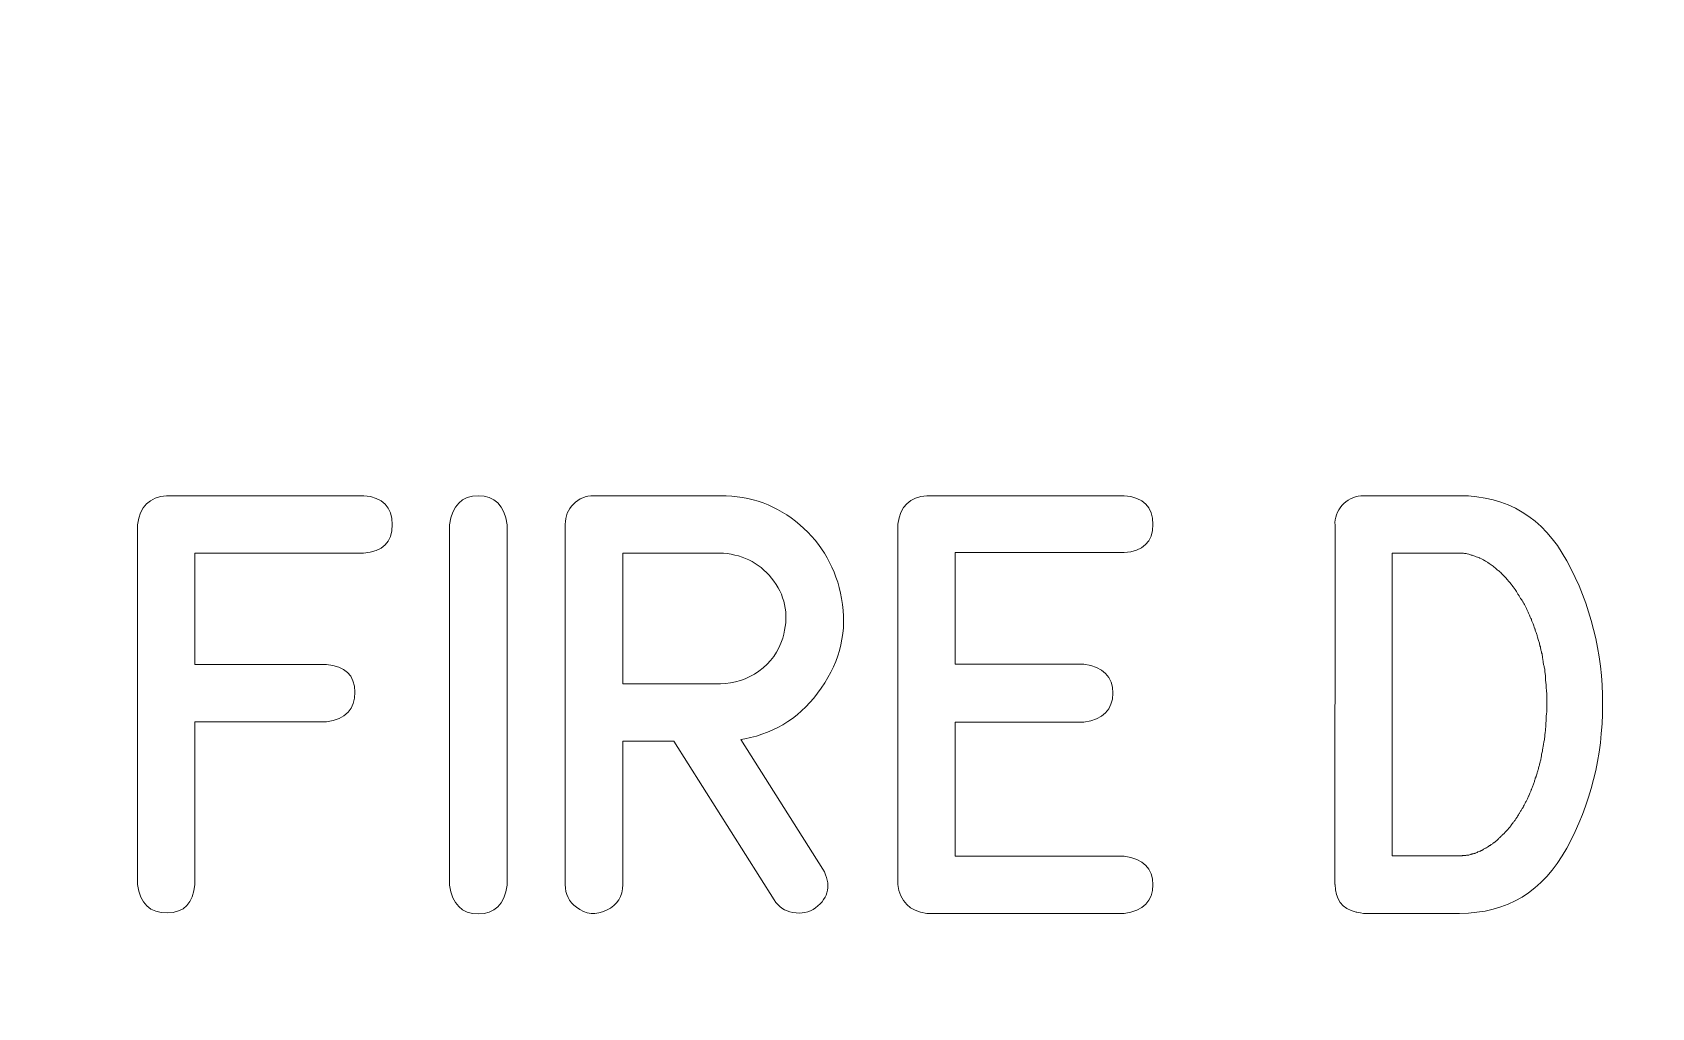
# Model space of a CAD drawing. Header units: millimetres. Extents: x -72 to 72, y -60 to 60.
# Drawn here: x 29.34 to 41.65, y -5.2 to 2.21 of the extents above; entities that cross this region are included whole.
import ezdxf

# ---------------------------------------------------------------- set-up
doc = ezdxf.new("R2010")
doc.units = ezdxf.units.MM
doc.layers.add('CUT', color=7, linetype='Continuous')
doc.layers.add('ENGRAVE', color=1, linetype='Continuous')

msp = doc.modelspace()

# ---------------------------------------------------------------- linework, layer by layer
at = {"layer": 'CUT', "lineweight": 9}
msp.add_open_spline([(70.6599, -60.1342), (70.9361, -60.152), (71.2072, -60.0547), (71.409, -59.8654), (71.409, -59.8654), (71.6108, -59.676), (71.7252, -59.413), (71.725, -59.1363), (71.725, -59.1363), (71.725, -59.1363), (71.725, -45.2787), (71.725, -45.2787), (71.725, -45.2787), (71.7248, -45.0133), (71.6193, -44.7589), (71.4315, -44.5713), (71.4315, -44.5713), (71.2437, -44.3838), (70.9904, -44.2785), (70.725, -44.2787), (70.725, -44.2787), (70.725, -44.2787), (68.2625, -44.2787), (68.2625, -44.2787), (68.2625, -44.2787), (65.9403, -44.2787), (63.7945, -43.0398), (62.6333, -41.0287), (62.6333, -41.0287), (61.4722, -39.0176), (61.4722, -36.5398), (62.6333, -34.5287), (62.6333, -34.5287), (63.7945, -32.5176), (65.9403, -31.2787), (68.2625, -31.2787), (68.2625, -31.2787), (68.2625, -31.2787), (70.725, -31.2787), (70.725, -31.2787), (70.725, -31.2787), (70.9904, -31.2785), (71.2448, -31.173), (71.4324, -30.9852), (71.4324, -30.9852), (71.6199, -30.7974), (71.7252, -30.5441), (71.725, -30.2787), (71.725, -30.2787), (71.725, -30.2787), (71.725, 40.4463), (71.725, 40.4463), (71.725, 40.4463), (71.7248, 40.7117), (71.6193, 40.9661), (71.4315, 41.1537), (71.4315, 41.1537), (71.2437, 41.3412), (70.9904, 41.4465), (70.725, 41.4463), (70.725, 41.4463), (70.725, 41.4463), (68.2625, 41.4463), (68.2625, 41.4463), (68.2625, 41.4463), (65.9403, 41.4463), (63.7945, 42.6852), (62.6333, 44.6963), (62.6333, 44.6963), (61.4722, 46.7074), (61.4722, 49.1852), (62.6333, 51.1963), (62.6333, 51.1963), (63.7945, 53.2074), (65.9403, 54.4463), (68.2625, 54.4463), (68.2625, 54.4463), (68.2625, 54.4463), (70.725, 54.4463), (70.725, 54.4463), (70.725, 54.4463), (70.9904, 54.4465), (71.2448, 54.552), (71.4324, 54.7398), (71.4324, 54.7398), (71.6199, 54.9276), (71.7252, 55.1809), (71.725, 55.4463), (71.725, 55.4463), (71.725, 55.4463), (71.725, 59.2206), (71.725, 59.2206), (71.725, 59.2206), (71.7248, 59.486), (71.6193, 59.7404), (71.4315, 59.928), (71.4315, 59.928), (71.2437, 60.1155), (70.9904, 60.2208), (70.725, 60.2206), (70.725, 60.2206), (70.725, 60.2206), (-70.725, 60.2206), (-70.725, 60.2206), (-70.725, 60.2206), (-70.9904, 60.2204), (-71.2448, 60.1148), (-71.4324, 59.9271), (-71.4324, 59.9271), (-71.6199, 59.7393), (-71.7252, 59.486), (-71.725, 59.2206), (-71.725, 59.2206), (-71.725, 59.2206), (-71.725, 55.4463), (-71.725, 55.4463), (-71.725, 55.4463), (-71.7248, 55.1809), (-71.6192, 54.9265), (-71.4315, 54.7389), (-71.4315, 54.7389), (-71.2437, 54.5514), (-70.9904, 54.4461), (-70.725, 54.4463), (-70.725, 54.4463), (-70.725, 54.4463), (-68.2625, 54.4463), (-68.2625, 54.4463), (-68.2625, 54.4463), (-65.9403, 54.4463), (-63.7944, 53.2074), (-62.6333, 51.1963), (-62.6333, 51.1963), (-61.4722, 49.1852), (-61.4722, 46.7074), (-62.6333, 44.6963), (-62.6333, 44.6963), (-63.7944, 42.6852), (-65.9403, 41.4463), (-68.2625, 41.4463), (-68.2625, 41.4463), (-68.2625, 41.4463), (-70.725, 41.4463), (-70.725, 41.4463), (-70.725, 41.4463), (-70.9904, 41.4461), (-71.2448, 41.3405), (-71.4324, 41.1528), (-71.4324, 41.1528), (-71.6199, 40.965), (-71.7252, 40.7117), (-71.725, 40.4463), (-71.725, 40.4463), (-71.725, 40.4463), (-71.725, -30.2787), (-71.725, -30.2787), (-71.725, -30.2787), (-71.7248, -30.5441), (-71.6192, -30.7985), (-71.4315, -30.9861), (-71.4315, -30.9861), (-71.2437, -31.1736), (-70.9904, -31.2789), (-70.725, -31.2787), (-70.725, -31.2787), (-70.725, -31.2787), (-68.2625, -31.2787), (-68.2625, -31.2787), (-68.2625, -31.2787), (-65.9403, -31.2787), (-63.7944, -32.5176), (-62.6333, -34.5287), (-62.6333, -34.5287), (-61.4722, -36.5398), (-61.4722, -39.0176), (-62.6333, -41.0287), (-62.6333, -41.0287), (-63.7944, -43.0398), (-65.9403, -44.2787), (-68.2625, -44.2787), (-68.2625, -44.2787), (-68.2625, -44.2787), (-70.725, -44.2787), (-70.725, -44.2787), (-70.725, -44.2787), (-70.9904, -44.2789), (-71.2448, -44.3845), (-71.4324, -44.5722), (-71.4324, -44.5722), (-71.6199, -44.76), (-71.7252, -45.0133), (-71.725, -45.2787), (-71.725, -45.2787), (-71.725, -45.2787), (-71.725, -49.9113), (-71.725, -49.9113), (-71.725, -49.9113), (-71.7247, -50.4387), (-71.3163, -50.8752), (-70.7901, -50.9092), (-70.7901, -50.9092), (-70.7901, -50.9092), (70.6599, -60.1342), (70.6599, -60.1342)], degree=3, knots=[0, 0, 0, 0, 0.0192308, 0.0192308, 0.0192308, 0.0192308, 0.0384615, 0.0384615, 0.0384615, 0.0384615, 0.0576923, 0.0576923, 0.0576923, 0.0576923, 0.0769231, 0.0769231, 0.0769231, 0.0769231, 0.0961538, 0.0961538, 0.0961538, 0.0961538, 0.1153846, 0.1153846, 0.1153846, 0.1153846, 0.1346154, 0.1346154, 0.1346154, 0.1346154, 0.1538462, 0.1538462, 0.1538462, 0.1538462, 0.1730769, 0.1730769, 0.1730769, 0.1730769, 0.1923077, 0.1923077, 0.1923077, 0.1923077, 0.2115385, 0.2115385, 0.2115385, 0.2115385, 0.2307692, 0.2307692, 0.2307692, 0.2307692, 0.25, 0.25, 0.25, 0.25, 0.2692308, 0.2692308, 0.2692308, 0.2692308, 0.2884615, 0.2884615, 0.2884615, 0.2884615, 0.3076923, 0.3076923, 0.3076923, 0.3076923, 0.3269231, 0.3269231, 0.3269231, 0.3269231, 0.3461538, 0.3461538, 0.3461538, 0.3461538, 0.3653846, 0.3653846, 0.3653846, 0.3653846, 0.3846154, 0.3846154, 0.3846154, 0.3846154, 0.4038462, 0.4038462, 0.4038462, 0.4038462, 0.4230769, 0.4230769, 0.4230769, 0.4230769, 0.4423077, 0.4423077, 0.4423077, 0.4423077, 0.4615385, 0.4615385, 0.4615385, 0.4615385, 0.4807692, 0.4807692, 0.4807692, 0.4807692, 0.5, 0.5, 0.5, 0.5, 0.5192308, 0.5192308, 0.5192308, 0.5192308, 0.5384615, 0.5384615, 0.5384615, 0.5384615, 0.5576923, 0.5576923, 0.5576923, 0.5576923, 0.5769231, 0.5769231, 0.5769231, 0.5769231, 0.5961538, 0.5961538, 0.5961538, 0.5961538, 0.6153846, 0.6153846, 0.6153846, 0.6153846, 0.6346154, 0.6346154, 0.6346154, 0.6346154, 0.6538462, 0.6538462, 0.6538462, 0.6538462, 0.6730769, 0.6730769, 0.6730769, 0.6730769, 0.6923077, 0.6923077, 0.6923077, 0.6923077, 0.7115385, 0.7115385, 0.7115385, 0.7115385, 0.7307692, 0.7307692, 0.7307692, 0.7307692, 0.75, 0.75, 0.75, 0.75, 0.7692308, 0.7692308, 0.7692308, 0.7692308, 0.7884615, 0.7884615, 0.7884615, 0.7884615, 0.8076923, 0.8076923, 0.8076923, 0.8076923, 0.8269231, 0.8269231, 0.8269231, 0.8269231, 0.8461538, 0.8461538, 0.8461538, 0.8461538, 0.8653846, 0.8653846, 0.8653846, 0.8653846, 0.8846154, 0.8846154, 0.8846154, 0.8846154, 0.9038462, 0.9038462, 0.9038462, 0.9038462, 0.9230769, 0.9230769, 0.9230769, 0.9230769, 0.9423077, 0.9423077, 0.9423077, 0.9423077, 0.9615385, 0.9615385, 0.9615385, 0.9615385, 1, 1, 1, 1], dxfattribs=at)
at = {"layer": 'ENGRAVE', "lineweight": 9}
for points, knots in [([(30.1385, -4.2645), (30.1385, -4.2645), (30.1385, -1.5297), (30.1385, -1.5297), (30.1385, -1.5297), (30.157, -1.3932), (30.2306, -1.3197), (30.3586, -1.3096), (30.3586, -1.3096), (30.3586, -1.3096), (31.8594, -1.3096), (31.8594, -1.3096), (31.8594, -1.3096), (32.0028, -1.3207), (32.0747, -1.3943), (32.0747, -1.5292), (32.0747, -1.5292), (32.0747, -1.6636), (32.0017, -1.7361), (31.8562, -1.7451), (31.8562, -1.7451), (31.8562, -1.7451), (30.574, -1.7451), (30.574, -1.7451), (30.574, -1.7451), (30.574, -1.7451), (30.574, -2.5934), (30.574, -2.5934), (30.574, -2.5934), (30.574, -2.5934), (31.5741, -2.5934), (31.5741, -2.5934), (31.5741, -2.5934), (31.7165, -2.6034), (31.789, -2.6733), (31.7911, -2.8024), (31.7911, -2.8024), (31.7932, -2.9315), (31.7207, -3.0072), (31.5741, -3.0289), (31.5741, -3.0289), (31.5741, -3.0289), (30.574, -3.0289), (30.574, -3.0289), (30.574, -3.0289), (30.574, -3.0289), (30.574, -4.2645), (30.574, -4.2645), (30.574, -4.2645), (30.564, -4.4068), (30.4936, -4.4793), (30.3639, -4.4814), (30.3639, -4.4814), (30.2343, -4.4835), (30.1591, -4.411), (30.1385, -4.2645)], [0, 0, 0, 0, 0.0666667, 0.0666667, 0.0666667, 0.0666667, 0.1333333, 0.1333333, 0.1333333, 0.1333333, 0.2, 0.2, 0.2, 0.2, 0.2666667, 0.2666667, 0.2666667, 0.2666667, 0.3333333, 0.3333333, 0.3333333, 0.3333333, 0.4, 0.4, 0.4, 0.4, 0.4666667, 0.4666667, 0.4666667, 0.4666667, 0.5333333, 0.5333333, 0.5333333, 0.5333333, 0.6, 0.6, 0.6, 0.6, 0.6666667, 0.6666667, 0.6666667, 0.6666667, 0.7333333, 0.7333333, 0.7333333, 0.7333333, 0.8, 0.8, 0.8, 0.8, 0.8666667, 0.8666667, 0.8666667, 0.8666667, 1, 1, 1, 1]), ([(32.9489, -4.2708), (32.9261, -4.4163), (32.8526, -4.4888), (32.7282, -4.4883), (32.7282, -4.4883), (32.6033, -4.4878), (32.5303, -4.4153), (32.5086, -4.2708), (32.5086, -4.2708), (32.5086, -4.2708), (32.5086, -1.5297), (32.5086, -1.5297), (32.5086, -1.5297), (32.5303, -1.3842), (32.6033, -1.3107), (32.7282, -1.3101), (32.7282, -1.3101), (32.8526, -1.3096), (32.9261, -1.3832), (32.9489, -1.5297), (32.9489, -1.5297), (32.9489, -1.5297), (32.9489, -4.2708), (32.9489, -4.2708)], [0, 0, 0, 0, 0.1428571, 0.1428571, 0.1428571, 0.1428571, 0.2857143, 0.2857143, 0.2857143, 0.2857143, 0.4285714, 0.4285714, 0.4285714, 0.4285714, 0.5714286, 0.5714286, 0.5714286, 0.5714286, 0.7142857, 0.7142857, 0.7142857, 0.7142857, 1, 1, 1, 1]), ([(35.347, -4.148), (35.4132, -4.265), (35.3946, -4.3629), (35.2915, -4.4428), (35.2915, -4.4428), (35.2417, -4.4777), (35.1846, -4.4899), (35.12, -4.4782), (35.12, -4.4782), (35.0554, -4.4671), (35.0084, -4.4349), (34.9782, -4.3825), (34.9782, -4.3825), (34.9782, -4.3825), (34.2141, -3.1744), (34.2141, -3.1744), (34.2141, -3.1744), (34.2141, -3.1744), (33.8262, -3.1744), (33.8262, -3.1744), (33.8262, -3.1744), (33.8262, -3.1744), (33.8262, -4.2661), (33.8262, -4.2661), (33.8262, -4.2661), (33.8262, -4.356), (33.7854, -4.4206), (33.704, -4.4608), (33.704, -4.4608), (33.6219, -4.5005), (33.5457, -4.4931), (33.4743, -4.438), (33.4743, -4.438), (33.4177, -4.3957), (33.3891, -4.3385), (33.3891, -4.2661), (33.3891, -4.2661), (33.3891, -4.2661), (33.3891, -1.5266), (33.3891, -1.5266), (33.3891, -1.5266), (33.3891, -1.4668), (33.4103, -1.4154), (33.4521, -1.3731), (33.4521, -1.3731), (33.4939, -1.3308), (33.5452, -1.3096), (33.6061, -1.3096), (33.6061, -1.3096), (33.6061, -1.3096), (34.5686, -1.3096), (34.5686, -1.3096), (34.5686, -1.3096), (34.8004, -1.3096), (35.0015, -1.3832), (35.1719, -1.5303), (35.1719, -1.5303), (35.3423, -1.6779), (35.4486, -1.8647), (35.4899, -2.0912), (35.4899, -2.0912), (35.5333, -2.3341), (35.482, -2.5611), (35.3354, -2.7722), (35.3354, -2.7722), (35.1893, -2.9839), (34.9951, -3.1119), (34.7533, -3.1574), (34.7533, -3.1574), (34.7533, -3.1574), (34.7237, -3.1622), (34.7237, -3.1622), (34.7237, -3.1622), (34.7237, -3.1622), (35.347, -4.148), (35.347, -4.148)], [0, 0, 0, 0, 0.05, 0.05, 0.05, 0.05, 0.1, 0.1, 0.1, 0.1, 0.15, 0.15, 0.15, 0.15, 0.2, 0.2, 0.2, 0.2, 0.25, 0.25, 0.25, 0.25, 0.3, 0.3, 0.3, 0.3, 0.35, 0.35, 0.35, 0.35, 0.4, 0.4, 0.4, 0.4, 0.45, 0.45, 0.45, 0.45, 0.5, 0.5, 0.5, 0.5, 0.55, 0.55, 0.55, 0.55, 0.6, 0.6, 0.6, 0.6, 0.65, 0.65, 0.65, 0.65, 0.7, 0.7, 0.7, 0.7, 0.75, 0.75, 0.75, 0.75, 0.8, 0.8, 0.8, 0.8, 0.85, 0.85, 0.85, 0.85, 0.9, 0.9, 0.9, 0.9, 1, 1, 1, 1]), ([(37.6368, -1.7419), (37.6368, -1.7419), (36.3514, -1.7419), (36.3514, -1.7419), (36.3514, -1.7419), (36.3514, -1.7419), (36.3514, -2.5902), (36.3514, -2.5902), (36.3514, -2.5902), (36.3514, -2.5902), (37.3314, -2.5902), (37.3314, -2.5902), (37.3314, -2.5902), (37.478, -2.6119), (37.551, -2.6854), (37.5505, -2.8108), (37.5505, -2.8108), (37.55, -2.9368), (37.4769, -3.0098), (37.3314, -3.0304), (37.3314, -3.0304), (37.3314, -3.0304), (36.3514, -3.0304), (36.3514, -3.0304), (36.3514, -3.0304), (36.3514, -3.0304), (36.3514, -4.0491), (36.3514, -4.0491), (36.3514, -4.0491), (36.3514, -4.0491), (37.6368, -4.0491), (37.6368, -4.0491), (37.6368, -4.0491), (37.7823, -4.0708), (37.8553, -4.1433), (37.8553, -4.2676), (37.8553, -4.2676), (37.8553, -4.3915), (37.7823, -4.464), (37.6368, -4.4846), (37.6368, -4.4846), (37.6368, -4.4846), (36.136, -4.4846), (36.136, -4.4846), (36.136, -4.4846), (36.0069, -4.4682), (35.9334, -4.3946), (35.9159, -4.2645), (35.9159, -4.2645), (35.9159, -4.2645), (35.9159, -1.5266), (35.9159, -1.5266), (35.9159, -1.5266), (35.9355, -1.39), (36.009, -1.3181), (36.136, -1.3096), (36.136, -1.3096), (36.136, -1.3096), (37.6368, -1.3096), (37.6368, -1.3096), (37.6368, -1.3096), (37.7823, -1.3207), (37.8553, -1.3937), (37.8548, -1.5276), (37.8548, -1.5276), (37.8542, -1.6615), (37.7812, -1.7329), (37.6368, -1.7419)], [0, 0, 0, 0, 0.0555556, 0.0555556, 0.0555556, 0.0555556, 0.1111111, 0.1111111, 0.1111111, 0.1111111, 0.1666667, 0.1666667, 0.1666667, 0.1666667, 0.2222222, 0.2222222, 0.2222222, 0.2222222, 0.2777778, 0.2777778, 0.2777778, 0.2777778, 0.3333333, 0.3333333, 0.3333333, 0.3333333, 0.3888889, 0.3888889, 0.3888889, 0.3888889, 0.4444444, 0.4444444, 0.4444444, 0.4444444, 0.5, 0.5, 0.5, 0.5, 0.5555556, 0.5555556, 0.5555556, 0.5555556, 0.6111111, 0.6111111, 0.6111111, 0.6111111, 0.6666667, 0.6666667, 0.6666667, 0.6666667, 0.7222222, 0.7222222, 0.7222222, 0.7222222, 0.7777778, 0.7777778, 0.7777778, 0.7777778, 0.8333333, 0.8333333, 0.8333333, 0.8333333, 0.8888889, 0.8888889, 0.8888889, 0.8888889, 1, 1, 1, 1]), ([(39.4555, -1.3096), (39.4555, -1.3096), (40.1857, -1.3096), (40.1857, -1.3096), (40.1857, -1.3096), (40.5487, -1.3096), (40.8202, -1.4747), (41.0012, -1.8054), (41.0012, -1.8054), (41.1821, -2.1362), (41.2726, -2.5002), (41.2726, -2.8971), (41.2726, -2.8971), (41.2726, -3.294), (41.1816, -3.6575), (41.0006, -3.9882), (41.0006, -3.9882), (40.8191, -4.319), (40.5477, -4.4846), (40.1857, -4.4846), (40.1857, -4.4846), (40.1857, -4.4846), (39.4555, -4.4846), (39.4555, -4.4846), (39.4555, -4.4846), (39.4555, -4.4846), (39.4586, -4.4846), (39.4586, -4.4846), (39.4586, -4.4846), (39.4586, -4.4846), (39.4555, -4.4846), (39.4555, -4.4846), (39.4555, -4.4846), (39.4216, -4.4793), (39.4031, -4.4761), (39.3999, -4.4751), (39.3999, -4.4751), (39.2925, -4.4497), (39.239, -4.3793), (39.2401, -4.2645), (39.2401, -4.2645), (39.2401, -4.2645), (39.2385, -4.2645), (39.2385, -4.2645), (39.2385, -4.2645), (39.2385, -4.2645), (39.2401, -1.5266), (39.2401, -1.5266), (39.2401, -1.5266), (39.239, -1.5234), (39.2385, -1.5191), (39.2385, -1.5144), (39.2385, -1.5144), (39.2417, -1.4572), (39.2639, -1.4091), (39.3057, -1.3694), (39.3057, -1.3694), (39.348, -1.3297), (39.3983, -1.3096), (39.457, -1.3096), (39.457, -1.3096), (39.457, -1.3096), (39.4555, -1.3096), (39.4555, -1.3096)], [0, 0, 0, 0, 0.0588235, 0.0588235, 0.0588235, 0.0588235, 0.1176471, 0.1176471, 0.1176471, 0.1176471, 0.1764706, 0.1764706, 0.1764706, 0.1764706, 0.2352941, 0.2352941, 0.2352941, 0.2352941, 0.2941176, 0.2941176, 0.2941176, 0.2941176, 0.3529412, 0.3529412, 0.3529412, 0.3529412, 0.4117647, 0.4117647, 0.4117647, 0.4117647, 0.4705882, 0.4705882, 0.4705882, 0.4705882, 0.5294118, 0.5294118, 0.5294118, 0.5294118, 0.5882353, 0.5882353, 0.5882353, 0.5882353, 0.6470588, 0.6470588, 0.6470588, 0.6470588, 0.7058824, 0.7058824, 0.7058824, 0.7058824, 0.7647059, 0.7647059, 0.7647059, 0.7647059, 0.8235294, 0.8235294, 0.8235294, 0.8235294, 0.8823529, 0.8823529, 0.8823529, 0.8823529, 1, 1, 1, 1]), ([(34.5686, -2.7389), (34.6744, -2.7389), (34.7718, -2.7071), (34.8612, -2.6426), (34.8612, -2.6426), (34.9507, -2.5785), (35.0105, -2.4949), (35.0417, -2.3917), (35.0417, -2.3917), (35.0904, -2.2325), (35.0681, -2.0885), (34.975, -1.9599), (34.975, -1.9599), (34.8819, -1.8314), (34.7538, -1.7604), (34.5908, -1.7467), (34.5908, -1.7467), (34.5908, -1.7467), (33.8262, -1.7467), (33.8262, -1.7467), (33.8262, -1.7467), (33.8262, -1.7467), (33.8262, -2.7389), (33.8262, -2.7389), (33.8262, -2.7389), (33.8262, -2.7389), (34.5686, -2.7389), (34.5686, -2.7389)], [0, 0, 0, 0, 0.125, 0.125, 0.125, 0.125, 0.25, 0.25, 0.25, 0.25, 0.375, 0.375, 0.375, 0.375, 0.5, 0.5, 0.5, 0.5, 0.625, 0.625, 0.625, 0.625, 0.75, 0.75, 0.75, 0.75, 1, 1, 1, 1]), ([(40.1857, -4.0475), (40.1878, -4.0475), (40.1899, -4.0475), (40.1921, -4.0475), (40.1921, -4.0475), (40.1942, -4.0475), (40.1968, -4.0475), (40.1995, -4.0475), (40.1995, -4.0475), (40.2016, -4.0475), (40.2037, -4.047), (40.2053, -4.0464), (40.2053, -4.0464), (40.2069, -4.0459), (40.209, -4.0459), (40.2122, -4.0459), (40.2122, -4.0459), (40.2143, -4.0459), (40.2164, -4.0454), (40.219, -4.0449), (40.219, -4.0449), (40.2217, -4.0443), (40.2243, -4.0443), (40.2275, -4.0443), (40.2275, -4.0443), (40.2296, -4.0443), (40.2317, -4.0438), (40.2339, -4.0438), (40.2339, -4.0438), (40.236, -4.0433), (40.2386, -4.0427), (40.2418, -4.0427), (40.2418, -4.0427), (40.2434, -4.0427), (40.2455, -4.0427), (40.2476, -4.0422), (40.2476, -4.0422), (40.2497, -4.0417), (40.2524, -4.0412), (40.2556, -4.0412), (40.2556, -4.0412), (40.2598, -4.039), (40.264, -4.038), (40.2677, -4.038), (40.2677, -4.038), (40.2698, -4.038), (40.272, -4.0375), (40.2741, -4.0359), (40.2741, -4.0359), (40.2762, -4.0343), (40.2788, -4.0327), (40.282, -4.0322), (40.282, -4.0322), (40.2841, -4.0322), (40.2863, -4.0316), (40.2889, -4.0311), (40.2889, -4.0311), (40.2915, -4.0306), (40.2942, -4.03), (40.2974, -4.029), (40.2974, -4.029), (40.2995, -4.029), (40.3016, -4.0285), (40.3037, -4.0274), (40.3037, -4.0274), (40.3058, -4.0263), (40.3079, -4.0253), (40.3111, -4.0242), (40.3111, -4.0242), (40.3175, -4.0221), (40.3222, -4.02), (40.3254, -4.0179), (40.3254, -4.0179), (40.3439, -4.0115), (40.3492, -4.0099), (40.3408, -4.0115), (40.3408, -4.0115), (40.3429, -4.0115), (40.345, -4.011), (40.3471, -4.0094), (40.3471, -4.0094), (40.3492, -4.0078), (40.3519, -4.0068), (40.3545, -4.0057), (40.3545, -4.0057), (40.364, -3.9994), (40.3683, -3.9967), (40.3672, -3.9978), (40.3672, -3.9978), (40.3773, -3.9925), (40.3826, -3.9898), (40.3826, -3.9898), (40.3826, -3.9898), (40.3847, -3.9888), (40.3868, -3.9877), (40.3889, -3.9861), (40.3889, -3.9861), (40.391, -3.9845), (40.3937, -3.9829), (40.3968, -3.9808), (40.3968, -3.9808), (40.4058, -3.9745), (40.4106, -3.9713), (40.4106, -3.9713), (40.4106, -3.9713), (40.4127, -3.9702), (40.4148, -3.9692), (40.4175, -3.9676), (40.4175, -3.9676), (40.4201, -3.966), (40.4228, -3.9644), (40.426, -3.9623), (40.426, -3.9623), (40.4281, -3.9613), (40.4302, -3.9597), (40.4323, -3.9575), (40.4323, -3.9575), (40.4344, -3.9554), (40.4371, -3.9533), (40.4402, -3.9512), (40.4402, -3.9512), (40.4418, -3.9501), (40.4439, -3.9491), (40.4461, -3.9475), (40.4461, -3.9475), (40.4482, -3.9459), (40.4508, -3.9438), (40.454, -3.9422), (40.454, -3.9422), (40.4561, -3.9401), (40.4614, -3.9359), (40.4693, -3.9295), (40.4693, -3.9295), (40.4778, -3.921), (40.482, -3.9173), (40.482, -3.9173), (40.482, -3.9173), (40.4842, -3.9152), (40.4857, -3.9131), (40.4879, -3.911), (40.4879, -3.911), (40.49, -3.9089), (40.4926, -3.9062), (40.4958, -3.903), (40.4958, -3.903), (40.4979, -3.9009), (40.5, -3.8993), (40.5022, -3.8972), (40.5022, -3.8972), (40.5043, -3.8951), (40.5064, -3.8925), (40.5096, -3.8893), (40.5096, -3.8893), (40.5127, -3.8872), (40.5175, -3.8829), (40.5238, -3.8771), (40.5238, -3.8771), (40.526, -3.875), (40.5281, -3.8729), (40.5297, -3.8708), (40.5297, -3.8708), (40.5318, -3.8686), (40.5344, -3.866), (40.5376, -3.8628), (40.5376, -3.8628), (40.5397, -3.8607), (40.5418, -3.8586), (40.544, -3.8559), (40.544, -3.8559), (40.5461, -3.8533), (40.5487, -3.8507), (40.5514, -3.8475), (40.5514, -3.8475), (40.5641, -3.8311), (40.5683, -3.8258), (40.5641, -3.8321), (40.5641, -3.8321), (40.5715, -3.8247), (40.5757, -3.8189), (40.5778, -3.8147), (40.5778, -3.8147), (40.5873, -3.8025), (40.5916, -3.7967), (40.5905, -3.7977), (40.5905, -3.7977), (40.5926, -3.7946), (40.5948, -3.7919), (40.5963, -3.7893), (40.5963, -3.7893), (40.5985, -3.7866), (40.6011, -3.784), (40.6043, -3.7808), (40.6043, -3.7808), (40.6064, -3.7776), (40.608, -3.7745), (40.6096, -3.7713), (40.6096, -3.7713), (40.6112, -3.7681), (40.6138, -3.7655), (40.6165, -3.7623), (40.6165, -3.7623), (40.6175, -3.7591), (40.6196, -3.7559), (40.6223, -3.7522), (40.6223, -3.7522), (40.6249, -3.7485), (40.627, -3.7454), (40.6292, -3.7422), (40.6292, -3.7422), (40.6355, -3.7337), (40.6392, -3.7274), (40.6413, -3.7231), (40.6413, -3.7231), (40.6434, -3.7205), (40.6456, -3.7168), (40.6471, -3.7131), (40.6471, -3.7131), (40.6487, -3.7099), (40.6508, -3.7062), (40.654, -3.703), (40.654, -3.703), (40.6561, -3.7004), (40.6577, -3.6967), (40.6593, -3.693), (40.6593, -3.693), (40.6609, -3.6898), (40.663, -3.6861), (40.6662, -3.6829), (40.6662, -3.6829), (40.6683, -3.6781), (40.6715, -3.6713), (40.6757, -3.6628), (40.6757, -3.6628), (40.6778, -3.6596), (40.6794, -3.6565), (40.681, -3.6522), (40.681, -3.6522), (40.6826, -3.648), (40.6847, -3.6438), (40.6879, -3.6395), (40.6879, -3.6395), (40.69, -3.6363), (40.6921, -3.6332), (40.6937, -3.6295), (40.6937, -3.6295), (40.6948, -3.6258), (40.6974, -3.6221), (40.7006, -3.6178), (40.7006, -3.6178), (40.7016, -3.6146), (40.7027, -3.6115), (40.7043, -3.6072), (40.7043, -3.6072), (40.7059, -3.603), (40.7075, -3.5988), (40.7096, -3.5945), (40.7096, -3.5945), (40.7128, -3.5898), (40.7165, -3.5818), (40.7207, -3.5713), (40.7207, -3.5713), (40.7308, -3.5459), (40.7345, -3.5374), (40.7313, -3.5469), (40.7313, -3.5469), (40.7323, -3.5437), (40.7339, -3.5395), (40.7355, -3.5353), (40.7355, -3.5353), (40.7371, -3.5305), (40.7387, -3.5257), (40.7408, -3.522), (40.7408, -3.522), (40.7419, -3.5178), (40.7429, -3.5136), (40.7445, -3.5093), (40.7445, -3.5093), (40.7461, -3.5051), (40.7482, -3.5009), (40.7498, -3.4956), (40.7498, -3.4956), (40.753, -3.4861), (40.7556, -3.4781), (40.7577, -3.4707), (40.7577, -3.4707), (40.7588, -3.4665), (40.7599, -3.4622), (40.7614, -3.458), (40.7614, -3.458), (40.763, -3.4543), (40.7651, -3.4495), (40.7673, -3.4443), (40.7673, -3.4443), (40.763, -3.4548), (40.7657, -3.4458), (40.7747, -3.4178), (40.7747, -3.4178), (40.7768, -3.413), (40.78, -3.404), (40.7842, -3.3919), (40.7842, -3.3919), (40.7842, -3.3876), (40.7847, -3.3829), (40.7863, -3.3786), (40.7863, -3.3786), (40.7879, -3.3739), (40.7895, -3.3691), (40.7905, -3.3638), (40.7905, -3.3638), (40.7916, -3.3596), (40.7927, -3.3554), (40.7937, -3.3506), (40.7937, -3.3506), (40.7943, -3.3458), (40.7958, -3.3411), (40.798, -3.3358), (40.798, -3.3358), (40.798, -3.3326), (40.799, -3.3289), (40.8006, -3.3241), (40.8006, -3.3241), (40.8022, -3.3194), (40.8032, -3.3146), (40.8043, -3.3093), (40.8043, -3.3093), (40.8054, -3.3024), (40.807, -3.2924), (40.8091, -3.2802), (40.8091, -3.2802), (40.8091, -3.276), (40.8096, -3.2717), (40.8112, -3.267), (40.8112, -3.267), (40.8128, -3.2622), (40.8144, -3.2575), (40.8149, -3.2522), (40.8149, -3.2522), (40.8149, -3.2479), (40.8154, -3.2437), (40.8165, -3.2389), (40.8165, -3.2389), (40.8175, -3.2342), (40.8186, -3.2294), (40.8197, -3.2241), (40.8197, -3.2241), (40.8207, -3.2167), (40.8223, -3.2072), (40.8244, -3.1945), (40.8244, -3.1945), (40.8244, -3.1908), (40.8255, -3.186), (40.8271, -3.1807), (40.8271, -3.1807), (40.8281, -3.1754), (40.8297, -3.1707), (40.8308, -3.1654), (40.8308, -3.1654), (40.8308, -3.158), (40.8318, -3.1485), (40.8339, -3.1358), (40.8339, -3.1358), (40.8339, -3.1315), (40.8339, -3.1273), (40.8345, -3.1225), (40.8345, -3.1225), (40.835, -3.1178), (40.8361, -3.1125), (40.8371, -3.1066), (40.8371, -3.1066), (40.8387, -3.0939), (40.8398, -3.0844), (40.8398, -3.077), (40.8398, -3.077), (40.8408, -3.0696), (40.8413, -3.0601), (40.8413, -3.0474), (40.8413, -3.0474), (40.8424, -3.04), (40.8429, -3.0299), (40.8429, -3.0167), (40.8429, -3.0167), (40.844, -3.0093), (40.8445, -2.9992), (40.8445, -2.9871), (40.8445, -2.9871), (40.8445, -2.9818), (40.8451, -2.977), (40.8456, -2.9722), (40.8456, -2.9722), (40.8461, -2.9675), (40.8466, -2.9622), (40.8477, -2.9558), (40.8477, -2.9558), (40.8477, -2.9516), (40.8482, -2.9474), (40.8488, -2.9426), (40.8488, -2.9426), (40.8488, -2.9384), (40.8493, -2.9326), (40.8493, -2.9267), (40.8493, -2.9267), (40.8493, -2.9225), (40.8493, -2.9177), (40.8493, -2.9124), (40.8493, -2.9124), (40.8493, -2.9077), (40.8493, -2.9024), (40.8493, -2.8971), (40.8493, -2.8971), (40.8493, -2.8918), (40.8493, -2.887), (40.8493, -2.8823), (40.8493, -2.8823), (40.8493, -2.8775), (40.8493, -2.8728), (40.8493, -2.8675), (40.8493, -2.8675), (40.8493, -2.8627), (40.8488, -2.8574), (40.8488, -2.8532), (40.8488, -2.8532), (40.8482, -2.8484), (40.8477, -2.8426), (40.8477, -2.8368), (40.8477, -2.8368), (40.8477, -2.8325), (40.8477, -2.8278), (40.8477, -2.8225), (40.8477, -2.8225), (40.8477, -2.8177), (40.8477, -2.8124), (40.8477, -2.8071), (40.8477, -2.8071), (40.8477, -2.8008), (40.8466, -2.7907), (40.8445, -2.7759), (40.8445, -2.7759), (40.8445, -2.7637), (40.844, -2.7542), (40.8429, -2.7484), (40.8429, -2.7484), (40.8429, -2.741), (40.8419, -2.7304), (40.8398, -2.7156), (40.8398, -2.7156), (40.8398, -2.7034), (40.8392, -2.6939), (40.8382, -2.6875), (40.8382, -2.6875), (40.8382, -2.6807), (40.8376, -2.6706), (40.8355, -2.6584), (40.8355, -2.6584), (40.8345, -2.6542), (40.8334, -2.6494), (40.8329, -2.6442), (40.8329, -2.6442), (40.8324, -2.6394), (40.8324, -2.6341), (40.8324, -2.6288), (40.8324, -2.6288), (40.8302, -2.6166), (40.8281, -2.6066), (40.826, -2.5992), (40.826, -2.5992), (40.8249, -2.5955), (40.8239, -2.5907), (40.8228, -2.5865), (40.8228, -2.5865), (40.8218, -2.5817), (40.8212, -2.577), (40.8212, -2.5717), (40.8212, -2.5717), (40.8202, -2.5643), (40.8186, -2.5547), (40.8165, -2.542), (40.8165, -2.542), (40.8154, -2.5346), (40.8144, -2.5251), (40.8122, -2.5124), (40.8122, -2.5124), (40.808, -2.5002), (40.8054, -2.4907), (40.8043, -2.4849), (40.8043, -2.4849), (40.8022, -2.4722), (40.8006, -2.4637), (40.7995, -2.4584), (40.7995, -2.4584), (40.7974, -2.4542), (40.7958, -2.45), (40.7948, -2.4452), (40.7948, -2.4452), (40.7937, -2.4404), (40.7932, -2.4357), (40.7921, -2.4304), (40.7921, -2.4304), (40.7911, -2.4261), (40.7895, -2.4219), (40.7874, -2.4171), (40.7874, -2.4171), (40.7853, -2.4124), (40.7842, -2.4076), (40.7842, -2.4023), (40.7842, -2.4023), (40.7747, -2.3748), (40.772, -2.3658), (40.7763, -2.3764), (40.7763, -2.3764), (40.7741, -2.369), (40.772, -2.36), (40.7689, -2.3499), (40.7689, -2.3499), (40.7667, -2.3468), (40.7646, -2.3431), (40.763, -2.3383), (40.763, -2.3383), (40.7614, -2.3335), (40.7604, -2.3293), (40.7593, -2.3251), (40.7593, -2.3251), (40.7583, -2.3219), (40.7551, -2.3129), (40.7498, -2.2986), (40.7498, -2.2986), (40.7461, -2.2886), (40.7429, -2.2801), (40.7408, -2.2737), (40.7408, -2.2737), (40.7387, -2.2706), (40.7371, -2.2669), (40.7355, -2.2621), (40.7355, -2.2621), (40.7339, -2.2573), (40.7323, -2.2531), (40.7313, -2.2489), (40.7313, -2.2489), (40.7292, -2.2462), (40.727, -2.2425), (40.7255, -2.2383), (40.7255, -2.2383), (40.7233, -2.2341), (40.7218, -2.2298), (40.7207, -2.2256), (40.7207, -2.2256), (40.7165, -2.2155), (40.7128, -2.2076), (40.7096, -2.2023), (40.7096, -2.2023), (40.7054, -2.1922), (40.7027, -2.1848), (40.7006, -2.1806), (40.7006, -2.1806), (40.6964, -2.1706), (40.6927, -2.1626), (40.6895, -2.1579), (40.6895, -2.1579), (40.6874, -2.1547), (40.6852, -2.151), (40.6837, -2.1473), (40.6837, -2.1473), (40.6815, -2.1441), (40.68, -2.1404), (40.6789, -2.1372), (40.6789, -2.1372), (40.6725, -2.1272), (40.6683, -2.1198), (40.6662, -2.1155), (40.6662, -2.1155), (40.6572, -2.1012), (40.653, -2.0944), (40.654, -2.0954), (40.654, -2.0954), (40.6508, -2.0922), (40.6487, -2.0891), (40.6471, -2.0854), (40.6471, -2.0854), (40.6456, -2.0817), (40.6434, -2.0785), (40.6413, -2.0753), (40.6413, -2.0753), (40.6392, -2.0711), (40.6355, -2.0652), (40.6292, -2.0568), (40.6292, -2.0568), (40.627, -2.0536), (40.6249, -2.0504), (40.6228, -2.0478), (40.6228, -2.0478), (40.6207, -2.0446), (40.6191, -2.0414), (40.618, -2.0383), (40.618, -2.0383), (40.6133, -2.0287), (40.6043, -2.0171), (40.5921, -2.0028), (40.5921, -2.0028), (40.59, -2.0007), (40.5815, -1.989), (40.5672, -1.9684), (40.5672, -1.9684), (40.5545, -1.9541), (40.5455, -1.9435), (40.5392, -1.9372), (40.5392, -1.9372), (40.5328, -1.9303), (40.5238, -1.9203), (40.5111, -1.9081), (40.5111, -1.9081), (40.5032, -1.8986), (40.4942, -1.8901), (40.4847, -1.8816), (40.4847, -1.8816), (40.4778, -1.8763), (40.4678, -1.8689), (40.4556, -1.8583), (40.4556, -1.8583), (40.445, -1.8499), (40.4355, -1.8425), (40.426, -1.8351), (40.426, -1.8351), (40.4021, -1.8197), (40.3926, -1.8128), (40.3968, -1.815), (40.3968, -1.815), (40.3757, -1.8028), (40.3667, -1.797), (40.3688, -1.798), (40.3688, -1.798), (40.3688, -1.798), (40.3593, -1.7933), (40.3408, -1.7837), (40.3408, -1.7837), (40.3365, -1.7821), (40.327, -1.7784), (40.3111, -1.7731), (40.3111, -1.7731), (40.2979, -1.7679), (40.2878, -1.7642), (40.282, -1.762), (40.282, -1.762), (40.2767, -1.7615), (40.272, -1.7599), (40.2677, -1.7583), (40.2677, -1.7583), (40.264, -1.7567), (40.2598, -1.7552), (40.2556, -1.753), (40.2556, -1.753), (40.237, -1.7499), (40.2275, -1.7483), (40.2275, -1.7483), (40.2275, -1.7483), (40.2212, -1.7472), (40.2122, -1.7467), (40.1995, -1.7467), (40.1995, -1.7467), (40.1968, -1.7467), (40.1942, -1.7467), (40.1921, -1.7467), (40.1921, -1.7467), (40.1899, -1.7467), (40.1878, -1.7467), (40.1857, -1.7467), (40.1857, -1.7467), (40.1857, -1.7467), (39.674, -1.7467), (39.674, -1.7467), (39.674, -1.7467), (39.674, -1.7467), (39.674, -4.0475), (39.674, -4.0475), (39.674, -4.0475), (39.674, -4.0475), (39.674, -4.0475), (39.674, -4.0475), (39.674, -4.0475), (39.674, -4.0475), (40.1857, -4.0475), (40.1857, -4.0475)], [0, 0, 0, 0, 0.005848, 0.005848, 0.005848, 0.005848, 0.0116959, 0.0116959, 0.0116959, 0.0116959, 0.0175439, 0.0175439, 0.0175439, 0.0175439, 0.0233918, 0.0233918, 0.0233918, 0.0233918, 0.0292398, 0.0292398, 0.0292398, 0.0292398, 0.0350877, 0.0350877, 0.0350877, 0.0350877, 0.0409357, 0.0409357, 0.0409357, 0.0409357, 0.0467836, 0.0467836, 0.0467836, 0.0467836, 0.0526316, 0.0526316, 0.0526316, 0.0526316, 0.0584795, 0.0584795, 0.0584795, 0.0584795, 0.0643275, 0.0643275, 0.0643275, 0.0643275, 0.0701754, 0.0701754, 0.0701754, 0.0701754, 0.0760234, 0.0760234, 0.0760234, 0.0760234, 0.0818713, 0.0818713, 0.0818713, 0.0818713, 0.0877193, 0.0877193, 0.0877193, 0.0877193, 0.0935673, 0.0935673, 0.0935673, 0.0935673, 0.0994152, 0.0994152, 0.0994152, 0.0994152, 0.1052632, 0.1052632, 0.1052632, 0.1052632, 0.1111111, 0.1111111, 0.1111111, 0.1111111, 0.1169591, 0.1169591, 0.1169591, 0.1169591, 0.122807, 0.122807, 0.122807, 0.122807, 0.128655, 0.128655, 0.128655, 0.128655, 0.1345029, 0.1345029, 0.1345029, 0.1345029, 0.1403509, 0.1403509, 0.1403509, 0.1403509, 0.1461988, 0.1461988, 0.1461988, 0.1461988, 0.1520468, 0.1520468, 0.1520468, 0.1520468, 0.1578947, 0.1578947, 0.1578947, 0.1578947, 0.1637427, 0.1637427, 0.1637427, 0.1637427, 0.1695906, 0.1695906, 0.1695906, 0.1695906, 0.1754386, 0.1754386, 0.1754386, 0.1754386, 0.1812865, 0.1812865, 0.1812865, 0.1812865, 0.1871345, 0.1871345, 0.1871345, 0.1871345, 0.1929825, 0.1929825, 0.1929825, 0.1929825, 0.1988304, 0.1988304, 0.1988304, 0.1988304, 0.2046784, 0.2046784, 0.2046784, 0.2046784, 0.2105263, 0.2105263, 0.2105263, 0.2105263, 0.2163743, 0.2163743, 0.2163743, 0.2163743, 0.2222222, 0.2222222, 0.2222222, 0.2222222, 0.2280702, 0.2280702, 0.2280702, 0.2280702, 0.2339181, 0.2339181, 0.2339181, 0.2339181, 0.2397661, 0.2397661, 0.2397661, 0.2397661, 0.245614, 0.245614, 0.245614, 0.245614, 0.251462, 0.251462, 0.251462, 0.251462, 0.2573099, 0.2573099, 0.2573099, 0.2573099, 0.2631579, 0.2631579, 0.2631579, 0.2631579, 0.2690058, 0.2690058, 0.2690058, 0.2690058, 0.2748538, 0.2748538, 0.2748538, 0.2748538, 0.2807018, 0.2807018, 0.2807018, 0.2807018, 0.2865497, 0.2865497, 0.2865497, 0.2865497, 0.2923977, 0.2923977, 0.2923977, 0.2923977, 0.2982456, 0.2982456, 0.2982456, 0.2982456, 0.3040936, 0.3040936, 0.3040936, 0.3040936, 0.3099415, 0.3099415, 0.3099415, 0.3099415, 0.3157895, 0.3157895, 0.3157895, 0.3157895, 0.3216374, 0.3216374, 0.3216374, 0.3216374, 0.3274854, 0.3274854, 0.3274854, 0.3274854, 0.3333333, 0.3333333, 0.3333333, 0.3333333, 0.3391813, 0.3391813, 0.3391813, 0.3391813, 0.3450292, 0.3450292, 0.3450292, 0.3450292, 0.3508772, 0.3508772, 0.3508772, 0.3508772, 0.3567251, 0.3567251, 0.3567251, 0.3567251, 0.3625731, 0.3625731, 0.3625731, 0.3625731, 0.3684211, 0.3684211, 0.3684211, 0.3684211, 0.374269, 0.374269, 0.374269, 0.374269, 0.380117, 0.380117, 0.380117, 0.380117, 0.3859649, 0.3859649, 0.3859649, 0.3859649, 0.3918129, 0.3918129, 0.3918129, 0.3918129, 0.3976608, 0.3976608, 0.3976608, 0.3976608, 0.4035088, 0.4035088, 0.4035088, 0.4035088, 0.4093567, 0.4093567, 0.4093567, 0.4093567, 0.4152047, 0.4152047, 0.4152047, 0.4152047, 0.4210526, 0.4210526, 0.4210526, 0.4210526, 0.4269006, 0.4269006, 0.4269006, 0.4269006, 0.4327485, 0.4327485, 0.4327485, 0.4327485, 0.4385965, 0.4385965, 0.4385965, 0.4385965, 0.4444444, 0.4444444, 0.4444444, 0.4444444, 0.4502924, 0.4502924, 0.4502924, 0.4502924, 0.4561404, 0.4561404, 0.4561404, 0.4561404, 0.4619883, 0.4619883, 0.4619883, 0.4619883, 0.4678363, 0.4678363, 0.4678363, 0.4678363, 0.4736842, 0.4736842, 0.4736842, 0.4736842, 0.4795322, 0.4795322, 0.4795322, 0.4795322, 0.4853801, 0.4853801, 0.4853801, 0.4853801, 0.4912281, 0.4912281, 0.4912281, 0.4912281, 0.497076, 0.497076, 0.497076, 0.497076, 0.502924, 0.502924, 0.502924, 0.502924, 0.5087719, 0.5087719, 0.5087719, 0.5087719, 0.5146199, 0.5146199, 0.5146199, 0.5146199, 0.5204678, 0.5204678, 0.5204678, 0.5204678, 0.5263158, 0.5263158, 0.5263158, 0.5263158, 0.5321637, 0.5321637, 0.5321637, 0.5321637, 0.5380117, 0.5380117, 0.5380117, 0.5380117, 0.5438596, 0.5438596, 0.5438596, 0.5438596, 0.5497076, 0.5497076, 0.5497076, 0.5497076, 0.5555556, 0.5555556, 0.5555556, 0.5555556, 0.5614035, 0.5614035, 0.5614035, 0.5614035, 0.5672515, 0.5672515, 0.5672515, 0.5672515, 0.5730994, 0.5730994, 0.5730994, 0.5730994, 0.5789474, 0.5789474, 0.5789474, 0.5789474, 0.5847953, 0.5847953, 0.5847953, 0.5847953, 0.5906433, 0.5906433, 0.5906433, 0.5906433, 0.5964912, 0.5964912, 0.5964912, 0.5964912, 0.6023392, 0.6023392, 0.6023392, 0.6023392, 0.6081871, 0.6081871, 0.6081871, 0.6081871, 0.6140351, 0.6140351, 0.6140351, 0.6140351, 0.619883, 0.619883, 0.619883, 0.619883, 0.625731, 0.625731, 0.625731, 0.625731, 0.6315789, 0.6315789, 0.6315789, 0.6315789, 0.6374269, 0.6374269, 0.6374269, 0.6374269, 0.6432749, 0.6432749, 0.6432749, 0.6432749, 0.6491228, 0.6491228, 0.6491228, 0.6491228, 0.6549708, 0.6549708, 0.6549708, 0.6549708, 0.6608187, 0.6608187, 0.6608187, 0.6608187, 0.6666667, 0.6666667, 0.6666667, 0.6666667, 0.6725146, 0.6725146, 0.6725146, 0.6725146, 0.6783626, 0.6783626, 0.6783626, 0.6783626, 0.6842105, 0.6842105, 0.6842105, 0.6842105, 0.6900585, 0.6900585, 0.6900585, 0.6900585, 0.6959064, 0.6959064, 0.6959064, 0.6959064, 0.7017544, 0.7017544, 0.7017544, 0.7017544, 0.7076023, 0.7076023, 0.7076023, 0.7076023, 0.7134503, 0.7134503, 0.7134503, 0.7134503, 0.7192982, 0.7192982, 0.7192982, 0.7192982, 0.7251462, 0.7251462, 0.7251462, 0.7251462, 0.7309942, 0.7309942, 0.7309942, 0.7309942, 0.7368421, 0.7368421, 0.7368421, 0.7368421, 0.7426901, 0.7426901, 0.7426901, 0.7426901, 0.748538, 0.748538, 0.748538, 0.748538, 0.754386, 0.754386, 0.754386, 0.754386, 0.7602339, 0.7602339, 0.7602339, 0.7602339, 0.7660819, 0.7660819, 0.7660819, 0.7660819, 0.7719298, 0.7719298, 0.7719298, 0.7719298, 0.7777778, 0.7777778, 0.7777778, 0.7777778, 0.7836257, 0.7836257, 0.7836257, 0.7836257, 0.7894737, 0.7894737, 0.7894737, 0.7894737, 0.7953216, 0.7953216, 0.7953216, 0.7953216, 0.8011696, 0.8011696, 0.8011696, 0.8011696, 0.8070175, 0.8070175, 0.8070175, 0.8070175, 0.8128655, 0.8128655, 0.8128655, 0.8128655, 0.8187135, 0.8187135, 0.8187135, 0.8187135, 0.8245614, 0.8245614, 0.8245614, 0.8245614, 0.8304094, 0.8304094, 0.8304094, 0.8304094, 0.8362573, 0.8362573, 0.8362573, 0.8362573, 0.8421053, 0.8421053, 0.8421053, 0.8421053, 0.8479532, 0.8479532, 0.8479532, 0.8479532, 0.8538012, 0.8538012, 0.8538012, 0.8538012, 0.8596491, 0.8596491, 0.8596491, 0.8596491, 0.8654971, 0.8654971, 0.8654971, 0.8654971, 0.871345, 0.871345, 0.871345, 0.871345, 0.877193, 0.877193, 0.877193, 0.877193, 0.8830409, 0.8830409, 0.8830409, 0.8830409, 0.8888889, 0.8888889, 0.8888889, 0.8888889, 0.8947368, 0.8947368, 0.8947368, 0.8947368, 0.9005848, 0.9005848, 0.9005848, 0.9005848, 0.9064327, 0.9064327, 0.9064327, 0.9064327, 0.9122807, 0.9122807, 0.9122807, 0.9122807, 0.9181287, 0.9181287, 0.9181287, 0.9181287, 0.9239766, 0.9239766, 0.9239766, 0.9239766, 0.9298246, 0.9298246, 0.9298246, 0.9298246, 0.9356725, 0.9356725, 0.9356725, 0.9356725, 0.9415205, 0.9415205, 0.9415205, 0.9415205, 0.9473684, 0.9473684, 0.9473684, 0.9473684, 0.9532164, 0.9532164, 0.9532164, 0.9532164, 0.9590643, 0.9590643, 0.9590643, 0.9590643, 0.9649123, 0.9649123, 0.9649123, 0.9649123, 0.9707602, 0.9707602, 0.9707602, 0.9707602, 0.9766082, 0.9766082, 0.9766082, 0.9766082, 0.9824561, 0.9824561, 0.9824561, 0.9824561, 0.9883041, 0.9883041, 0.9883041, 0.9883041, 1, 1, 1, 1])]:
    msp.add_open_spline(points, degree=3, knots=knots, dxfattribs=at)

doc.saveas('drawing.dxf')
